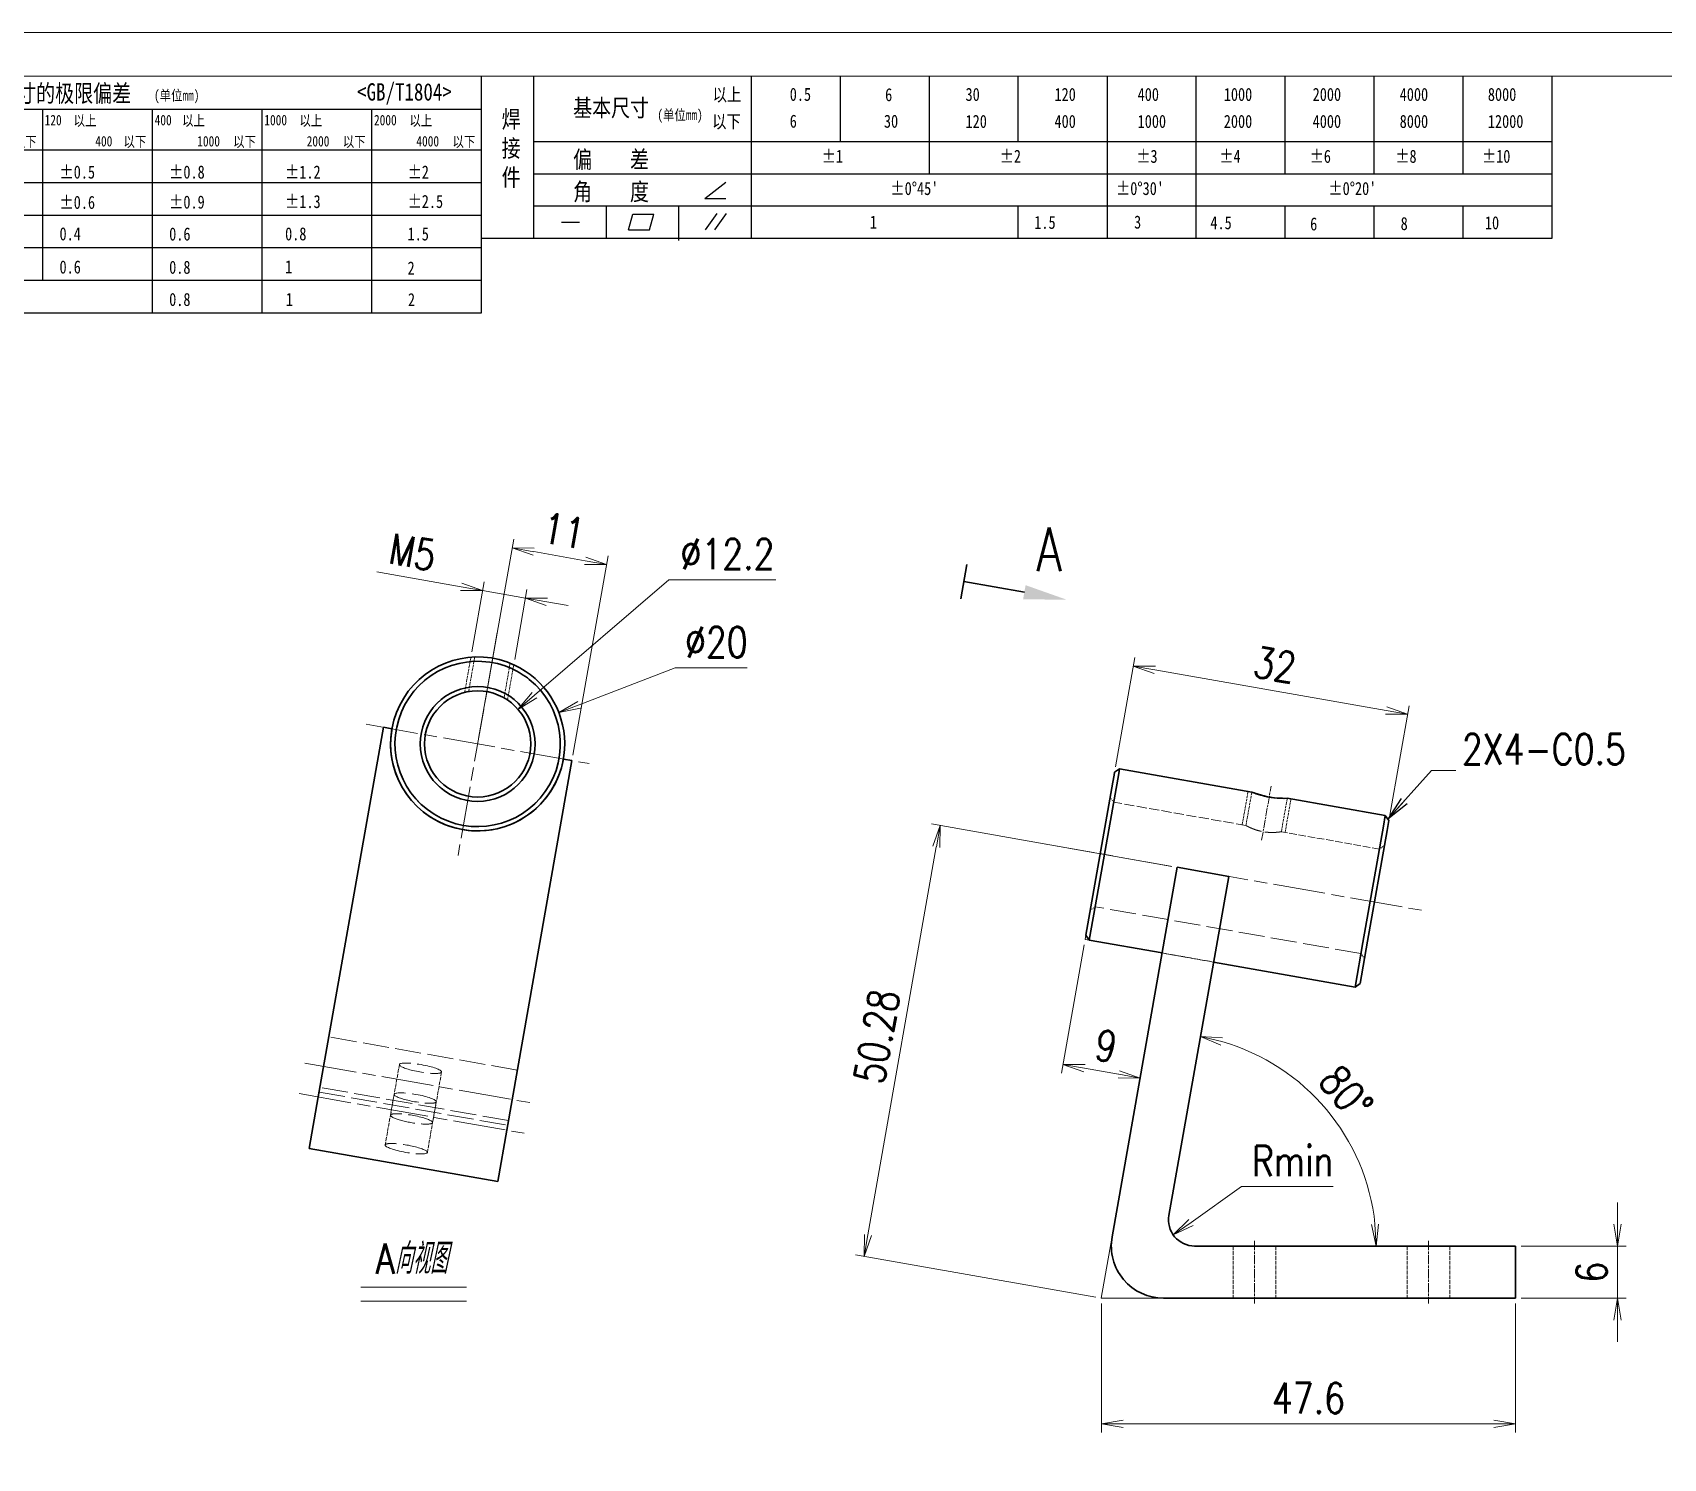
# Model space of a CAD drawing. Header units: inches. Extents: x 269 to 10986, y 1043 to 4337.
# Drawn here: x 5854.7 to 6042.1, y 2535.6 to 2699.5 of the extents above; entities that cross this region are included whole.
import ezdxf
from ezdxf.enums import TextEntityAlignment as Align

# ---------------------------------------------------------------- set-up
doc = ezdxf.new("R2010")
doc.units = ezdxf.units.IN
doc.header["$MEASUREMENT"] = 0
for name, pattern in [('AM_ISO02W050x2', [3.75, 3, -0.75]), ('AM_ISO08W050x2', [9, 6, -0.75, 1.5, -0.75]), ('AM_ISO09W050', [22.5, 12, -1.5, 3, -1.5, 3, -1.5])]:
    doc.linetypes.add(name, pattern=pattern)
for name, color, linetype, lineweight in [('中心线', 2, 'AM_ISO08W050x2', 18), ('双点划线', 6, 'AM_ISO09W050', 18), ('图框', 7, 'Continuous', 18), ('标注线', 3, 'Continuous', 18), ('粗实线', 7, 'Continuous', 35), ('虚线', 1, 'AM_ISO02W050x2', 18)]:
    doc.layers.add(name, color=color, linetype=linetype, lineweight=lineweight)
doc.layers.add('图\\M+19E79\\M+195B6\\M+18E9A', color=7, linetype='Continuous')
doc.layers.add('打印', color=7, linetype='Continuous', lineweight=15, plot=False)
doc.layers.add('打印-禁用', color=7, linetype='Continuous', lineweight=15, plot=False)
doc.styles.add('DIM', font='romans.shx', dxfattribs={"width": 0.8, "bigfont": 'bigfont.shx'})
doc.styles.get("Standard").update_dxf_attribs({"font": 'txt', "bigfont": 'gbcbig.shx'})
doc.styles.add('国标', font='simfang.ttf', dxfattribs={"width": 0.8})
doc.dimstyles.new('XR 1-1', dxfattribs={"dimtxt": 3.5, "dimasz": 2.5, "dimexe": 1, "dimexo": 0.625, "dimgap": 1.2, "dimtad": 1, "dimtoh": 1, "dimdsep": 46, "dimtxsty": 'DIM', "dimblk": 'OPEN', "dimcen": 0, "dimclrd": 8, "dimclre": 8, "dimclrt": 2, "dimazin": 2, "dimtfac": 0.5, "dimtmove": 0, "dimatfit": 3, "dimldrblk": 'OPEN', "dimfxl": 0, "dimtolj": 2, "dimlwd": 18, "dimlwe": 18, "dimarcsym": 0})
doc.dimstyles.new('XR 1-1$0', dxfattribs={"dimtxt": 3.5, "dimasz": 2.5, "dimexe": 1, "dimexo": 0.625, "dimgap": 1.2, "dimtad": 1, "dimzin": 9, "dimdsep": 46, "dimtxsty": 'DIM', "dimblk": 'OPEN', "dimcen": 0, "dimclrd": 8, "dimclre": 8, "dimclrt": 2, "dimazin": 2, "dimtfac": 0.5, "dimtmove": 0, "dimatfit": 3, "dimldrblk": 'OPEN', "dimfxl": 0, "dimtolj": 2, "dimlwd": 18, "dimlwe": 18, "dimarcsym": 0})
doc.dimstyles.new('XR 1-1$3', dxfattribs={"dimtxt": 3.5, "dimasz": 2.5, "dimexe": 1, "dimexo": 0.625, "dimgap": 1.2, "dimtad": 1, "dimtoh": 1, "dimdsep": 46, "dimtxsty": 'DIM', "dimblk": 'OPEN', "dimcen": 0, "dimclrd": 8, "dimclre": 8, "dimclrt": 2, "dimazin": 2, "dimtfac": 0.5, "dimtofl": 0, "dimtmove": 0, "dimatfit": 3, "dimldrblk": 'OPEN', "dimfxl": 0, "dimtolj": 2, "dimlwd": 18, "dimlwe": 18, "dimarcsym": 0})
doc.dimstyles.new('XR 1-1$4', dxfattribs={"dimtxt": 3.5, "dimasz": 2.5, "dimexe": 1, "dimexo": 0.625, "dimgap": 1.2, "dimtad": 1, "dimtoh": 1, "dimdsep": 46, "dimtxsty": 'DIM', "dimblk": 'OPEN', "dimcen": 0, "dimclrd": 8, "dimclre": 8, "dimclrt": 2, "dimazin": 2, "dimtfac": 0.5, "dimtofl": 0, "dimtmove": 0, "dimatfit": 3, "dimldrblk": 'OPEN', "dimfxl": 0, "dimtolj": 2, "dimlwd": 18, "dimlwe": 18, "dimarcsym": 0})

# ---------------------------------------------------------------- blocks, each defined once
blk = doc.blocks.new('GZDEH零件A3图框V01版')
at = {"layer": '图\\M+19E79\\M+195B6\\M+18E9A', "color": 9}
for p, q in [((2990.09, -1581.67), (2990.09, -1554.46)), ((2996.09, -1573.08), (2996.09, -1554.46)), ((3021.09, -1561.98), (3021.09, -1554.46)), ((3031.31, -1561.98), (3031.31, -1554.46)), ((3041.53, -1561.98), (3041.53, -1554.46)), ((3051.75, -1561.98), (3051.75, -1554.46)), ((3061.98, -1561.98), (3061.98, -1554.46)), ((3072.2, -1561.98), (3072.2, -1554.46)), ((3082.42, -1561.98), (3082.42, -1554.46)), ((3092.64, -1561.98), (3092.64, -1554.46)), ((3102.86, -1561.98), (3102.86, -1554.46)), ((3113.09, -1573.08), (3113.09, -1554.46)), ((2899.37, -1558.24), (2990.09, -1558.24)), ((2939.69, -1577.92), (2939.69, -1558.24)), ((2952.29, -1581.67), (2952.29, -1558.24)), ((2964.89, -1581.67), (2964.89, -1558.24)), ((2977.49, -1581.67), (2977.49, -1558.24)), ((2996.09, -1561.98), (3113.09, -1561.98)), ((3021.09, -1573.08), (3021.09, -1561.98)), ((3041.53, -1565.68), (3041.53, -1561.98)), ((3061.98, -1573.08), (3061.98, -1561.98)), ((3072.2, -1573.08), (3072.2, -1561.98)), ((3082.42, -1565.68), (3082.42, -1561.98)), ((3092.64, -1565.68), (3092.64, -1561.98)), ((3102.86, -1565.68), (3102.86, -1561.98)), ((2882.49, -1562.92), (2990.09, -1562.92)), ((2996.09, -1565.68), (3113.09, -1565.68)), ((2882.49, -1566.67), (2990.09, -1566.67)), ((3015.75, -1568.51), (3018.15, -1566.66)), ((2996.09, -1569.38), (3113.09, -1569.38)), ((3004.42, -1573.08), (3004.42, -1569.38)), ((3012.75, -1573.08), (3012.75, -1569.38)), ((3015.75, -1568.51), (3018.15, -1568.51)), ((3051.75, -1573.08), (3051.75, -1569.38)), ((3082.42, -1573.08), (3082.42, -1569.48)), ((3092.64, -1573.08), (3092.64, -1569.38)), ((3102.86, -1573.08), (3102.86, -1569.38)), ((2882.49, -1570.42), (2990.09, -1570.42)), ((2999.26, -1571.23), (3001.32, -1571.23)), ((3006.97, -1572.12), (3007.45, -1570.33)), ((3007.45, -1570.33), (3009.86, -1570.33)), ((3009.39, -1572.12), (3009.86, -1570.33)), ((3015.81, -1572.12), (3017.15, -1570.26)), ((3016.89, -1572.12), (3018.23, -1570.26)), ((2990.09, -1573.08), (3113.09, -1573.08)), ((3006.97, -1572.12), (3009.39, -1572.12)), ((3012.75, -1573.33), (3012.75, -1573.08)), ((2882.49, -1574.17), (2990.09, -1574.17)), ((2882.49, -1577.92), (2990.09, -1577.92)), ((2882.49, -1581.67), (2990.09, -1581.67))]:
    blk.add_line(p, q, dxfattribs=at)
at = {"layer": '图框', "linetype": 'Continuous'}
blk.add_line((3272.49, -1554.46), (2882.49, -1554.46), dxfattribs=at)
at = {"layer": '打印-禁用', "linetype": 'Continuous'}
blk.add_line((3277.49, -1549.46), (2857.49, -1549.46), dxfattribs=at)
at = {"layer": '图\\M+19E79\\M+195B6\\M+18E9A', "color": 9, "style": '国标', "width": 0.8}
for s, height, p in [('未注公差尺寸的极限偏差', 2, (2925.81, -1557.44)), ('<GB/T1804>', 2, (2975.78, -1557.27)), ('基本尺寸', 2, (3000.6, -1559.1)), ('以上', 1.5, (3016.64, -1557.33)), ('0.5', 1.5, (3025.49, -1557.3)), ('6', 1.5, (3036.45, -1557.34)), ('30', 1.5, (3045.69, -1557.31)), ('120', 1.5, (3055.91, -1557.31)), ('400', 1.5, (3065.46, -1557.31)), ('1000', 1.5, (3075.36, -1557.31)), ('2000', 1.5, (3085.57, -1557.31)), ('4000', 1.5, (3095.57, -1557.31)), ('8000', 1.5, (3105.7, -1557.31)), ('以下', 1.5, (3016.58, -1560.43)), ('6', 1.5, (3025.49, -1560.38)), ('30', 1.5, (3036.31, -1560.39)), ('120', 1.5, (3045.69, -1560.41)), ('400', 1.5, (3055.91, -1560.41)), ('1000', 1.5, (3065.46, -1560.41)), ('2000', 1.5, (3075.36, -1560.41)), ('4000', 1.5, (3085.57, -1560.41)), ('8000', 1.5, (3095.57, -1560.41)), ('12000', 1.5, (3105.7, -1560.41)), ('偏    差', 2, (3000.6, -1565.04)), ('±1', 1.5, (3029.16, -1564.42)), ('±2', 1.5, (3049.61, -1564.42)), ('±3', 1.5, (3065.3, -1564.42)), ('±4', 1.5, (3074.85, -1564.42)), ('±6', 1.5, (3085.22, -1564.42)), ('±8', 1.5, (3095.06, -1564.42)), ('±10', 1.5, (3105.02, -1564.42)), ('±0.5', 1.5, (2941.59, -1566.23)), ('±0.8', 1.5, (2954.19, -1566.23)), ('±1.2', 1.5, (2967.51, -1566.23)), ('±2', 1.5, (2981.58, -1566.23)), ('±0.6', 1.5, (2941.59, -1569.71)), ('±0.9', 1.5, (2954.19, -1569.68)), ('±1.3', 1.5, (2967.51, -1569.62)), ('±2.5', 1.5, (2981.58, -1569.61)), ('角    度', 2, (3000.6, -1568.74)), ("±0%%D45'", 1.5, (3037.06, -1568.12)), ("±0%%D30'", 1.5, (3062.98, -1568.12)), ("±0%%D20'", 1.5, (3087.38, -1568.12)), ('0.4', 1.5, (2941.59, -1573.33)), ('0.6', 1.5, (2954.19, -1573.35)), ('0.8', 1.5, (2967.51, -1573.33)), ('1.5', 1.5, (2981.58, -1573.34)), ('1', 1.5, (3034.69, -1571.98)), ('1.5', 1.5, (3053.59, -1572.01)), ('3', 1.5, (3065.05, -1571.98)), ('4.5', 1.5, (3073.82, -1572.05)), ('6', 1.5, (3085.28, -1572.19)), ('8', 1.5, (3095.68, -1572.15)), ('10', 1.5, (3105.36, -1572.06)), ('0.6', 1.5, (2941.59, -1577.14)), ('0.8', 1.5, (2954.19, -1577.17)), ('1', 1.5, (2967.51, -1577.12)), ('2', 1.5, (2981.58, -1577.26)), ('0.8', 1.5, (2954.19, -1580.87)), ('1', 1.5, (2967.59, -1580.86)), ('2', 1.5, (2981.62, -1580.89))]:
    blk.add_text(s, height=height, dxfattribs=at).set_placement(p)
at = {"layer": '图\\M+19E79\\M+195B6\\M+18E9A', "color": 9, "lineweight": 15, "style": '国标', "width": 0.8}
for s, p in [('(单位mm)', (2952.44, -1557.27)), ('以上', (2943.21, -1560.16)), ('以上', (2955.68, -1560.16)), ('以上', (2969.16, -1560.16)), ('以上', (2981.8, -1560.16)), ('(单位mm)', (3010.27, -1559.51)), ('120', (2939.88, -1560.11)), ('400', (2952.52, -1560.11)), ('1000', (2965.12, -1560.11)), ('2000', (2977.72, -1560.11)), ('以下', (2936.34, -1562.59)), ('400', (2945.7, -1562.54)), ('以下', (2948.94, -1562.59)), ('1000', (2957.41, -1562.54)), ('以下', (2961.54, -1562.59)), ('2000', (2969.99, -1562.54)), ('以下', (2974.14, -1562.59)), ('4000', (2982.59, -1562.54)), ('以下', (2986.74, -1562.59))]:
    blk.add_text(s, height=1.2, dxfattribs=at).set_placement(p)
at = {"layer": '图\\M+19E79\\M+195B6\\M+18E9A', "color": 9, "insert": (2992.39, -1558.41), "char_height": 2, "width": 3.1877, "attachment_point": 1, "style": '国标'}
blk.add_mtext('焊\\P接\\P件', dxfattribs=at)
blk = doc.blocks.new('DEH A3')
at = {"layer": '图框'}
blk.add_blockref('GZDEH零件A3图框V01版', (-2857.49, 1846.46), dxfattribs=at)
blk = doc.blocks.new('_Open')
at = {"color": 0, "linetype": 'ByBlock', "lineweight": -2}
for p, q in [((-1, 0.167), (0, 0)), ((-1, -0.167), (0, 0)), ((0, 0), (-1, 0))]:
    blk.add_line(p, q, dxfattribs=at)
blk = doc.blocks.new('*D418')
at = {"layer": 'Defpoints', "color": 0, "transparency": 16777216}
for p in [(5977.51, 2554.04), (6025.11, 2554.04), (5977.51, 2539.61)]:
    blk.add_point(p, dxfattribs=at)
at = {"layer": '标注线', "color": 8, "lineweight": 18, "transparency": 16777216}
for p, q in [((5977.51, 2553.42), (5977.51, 2538.61)), ((6025.11, 2553.42), (6025.11, 2538.61)), ((6022.61, 2539.61), (5980.01, 2539.61))]:
    blk.add_line(p, q, dxfattribs=at)
at = {"layer": '标注线', "color": 8, "lineweight": 18, "transparency": 16777216, "xscale": 2.5, "yscale": 2.5, "zscale": 2.5, "rotation": 180}
blk.add_blockref('_Open', (5977.51, 2539.61), dxfattribs=at)
at = {"layer": '标注线', "color": 8, "lineweight": 18, "transparency": 16777216, "xscale": 2.5, "yscale": 2.5, "zscale": 2.5}
blk.add_blockref('_Open', (6025.11, 2539.61), dxfattribs=at)
at = {"layer": '标注线', "color": 2, "transparency": 16777216, "insert": (6001.31, 2542.56), "char_height": 3.5, "attachment_point": 5, "style": 'DIM'}
blk.add_mtext('\\A2;47.6', dxfattribs=at)
blk = doc.blocks.new('*D419')
at = {"layer": 'Defpoints', "color": 0, "transparency": 16777216}
for p in [(5958.99, 2608.37), (5986.24, 2603.56), (5977.51, 2554.04)]:
    blk.add_point(p, dxfattribs=at)
at = {"layer": '标注线', "color": 8, "lineweight": 18, "transparency": 16777216}
for p, q in [((5985.62, 2603.67), (5958, 2608.54)), ((5950.69, 2561.31), (5958.55, 2605.9)), ((5976.89, 2554.15), (5949.27, 2559.02))]:
    blk.add_line(p, q, dxfattribs=at)
at = {"layer": '标注线', "color": 8, "lineweight": 18, "transparency": 16777216, "xscale": 2.5, "yscale": 2.5, "zscale": 2.5}
for p, rotation in [((5958.99, 2608.37), 79.99997275286549), ((5950.26, 2558.85), 259.9999727528655)]:
    blk.add_blockref('_Open', p, dxfattribs=dict(at, rotation=rotation))
at = {"layer": '标注线', "color": 2, "transparency": 16777216, "insert": (5951.72, 2584.12), "char_height": 3.5, "attachment_point": 5, "rotation": 80, "style": 'DIM'}
blk.add_mtext('\\A2;50.28', dxfattribs=at)
blk = doc.blocks.new('*D420')
at = {"layer": 'Defpoints', "color": 0, "transparency": 16777216}
for p in [(6025.11, 2560.04), (6036.8, 2560.04), (6025.11, 2554.04)]:
    blk.add_point(p, dxfattribs=at)
at = {"layer": '标注线', "color": 8, "lineweight": 18, "transparency": 16777216}
for p, q in [((6036.8, 2562.54), (6036.8, 2565.04)), ((6025.73, 2560.04), (6037.8, 2560.04)), ((6036.8, 2554.04), (6036.8, 2560.04)), ((6025.73, 2554.04), (6037.8, 2554.04)), ((6036.8, 2551.54), (6036.8, 2549.04))]:
    blk.add_line(p, q, dxfattribs=at)
at = {"layer": '标注线', "color": 8, "lineweight": 18, "transparency": 16777216, "xscale": 2.5, "yscale": 2.5, "zscale": 2.5}
for p, rotation in [((6036.8, 2560.04), 270), ((6036.8, 2554.04), 90)]:
    blk.add_blockref('_Open', p, dxfattribs=dict(at, rotation=rotation))
at = {"layer": '标注线', "color": 2, "transparency": 16777216, "insert": (6033.85, 2557.04), "char_height": 3.5, "attachment_point": 5, "rotation": 90, "style": 'DIM'}
blk.add_mtext('\\A2;6', dxfattribs=at)
blk = doc.blocks.new('*D421')
at = {"layer": 'Defpoints', "color": 0, "transparency": 16777216}
for p in [(5992.15, 2602.52), (6006.48, 2571.01), (5985.28, 2563.57), (5988.23, 2560.04), (6025.11, 2560.04)]:
    blk.add_point(p, dxfattribs=at)
at = {"layer": '标注线', "color": 8, "lineweight": 18, "transparency": 16777216}
blk.add_arc((5984.66, 2560.04), 24.42, 5.8671, 74.1329, dxfattribs=at)
at = {"layer": '标注线', "color": 8, "lineweight": 18, "transparency": 16777216, "xscale": 2.5, "yscale": 2.5, "zscale": 2.5}
for p, rotation in [((5988.9, 2584.1), 167.0664451646749), ((6009.08, 2560.04), 272.9335548379939)]:
    blk.add_blockref('_Open', p, dxfattribs=dict(at, rotation=rotation))
at = {"layer": '标注线', "color": 2, "transparency": 16777216, "insert": (6005.63, 2577.64), "char_height": 3.5, "attachment_point": 5, "rotation": 310, "style": 'DIM'}
blk.add_mtext('\\A2;80\\M+1818B', dxfattribs=at)
blk = doc.blocks.new('*D422')
at = {"layer": 'Defpoints', "color": 0, "transparency": 16777216}
for p in [(5985.78, 2561.31), (5988.23, 2563.04)]:
    blk.add_point(p, dxfattribs=at)
at = {"layer": '标注线', "color": 8, "lineweight": 18, "transparency": 16777216}
for p, q in [((5993.63, 2566.87), (5987.82, 2562.76)), ((6004.16, 2566.87), (5993.63, 2566.87))]:
    blk.add_line(p, q, dxfattribs=at)
at = {"layer": '标注线', "color": 8, "lineweight": 18, "transparency": 16777216, "xscale": 2.5, "yscale": 2.5, "zscale": 2.5, "rotation": 215.2977969639902}
blk.add_blockref('_Open', (5985.78, 2561.31), dxfattribs=at)
at = {"layer": '标注线', "color": 2, "transparency": 16777216, "insert": (5999.49, 2569.82), "char_height": 3.5, "attachment_point": 5, "style": 'DIM'}
blk.add_mtext('\\A2;{\\Fromans,bigfont|c134;Rmin}', dxfattribs=at)
blk = doc.blocks.new('*D423')
at = {"layer": 'Defpoints', "color": 0, "transparency": 16777216}
for p in [(5975.64, 2595.28), (5984.5, 2593.71), (5973.1, 2580.91)]:
    blk.add_point(p, dxfattribs=at)
at = {"layer": '标注线', "color": 8, "lineweight": 18, "transparency": 16777216}
for p, q in [((5975.53, 2594.66), (5972.93, 2579.92)), ((5984.39, 2593.1), (5981.79, 2578.36)), ((5979.5, 2579.78), (5975.56, 2580.47))]:
    blk.add_line(p, q, dxfattribs=at)
at = {"layer": '标注线', "color": 8, "lineweight": 18, "transparency": 16777216, "xscale": 2.5, "yscale": 2.5, "zscale": 2.5}
for p, rotation in [((5973.1, 2580.91), 170.0000000002331), ((5981.97, 2579.34), 350.0000000002332)]:
    blk.add_blockref('_Open', p, dxfattribs=dict(at, rotation=rotation))
at = {"layer": '标注线', "color": 2, "transparency": 16777216, "insert": (5978.05, 2583.03), "char_height": 3.5, "attachment_point": 5, "rotation": 350, "style": 'DIM'}
blk.add_mtext('\\A2;9', dxfattribs=at)
blk = doc.blocks.new('*D424')
at = {"layer": 'Defpoints', "color": 0, "transparency": 16777216}
for p in [(5981.18, 2626.69), (5979.02, 2614.48), (6010.54, 2608.92)]:
    blk.add_point(p, dxfattribs=at)
at = {"layer": '标注线', "color": 8, "lineweight": 18, "transparency": 16777216}
for p, q in [((5979.13, 2615.09), (5981.35, 2627.68)), ((6010.23, 2621.57), (5983.64, 2626.26)), ((6010.65, 2609.54), (6012.86, 2622.12))]:
    blk.add_line(p, q, dxfattribs=at)
at = {"layer": '标注线', "color": 8, "lineweight": 18, "transparency": 16777216, "xscale": 2.5, "yscale": 2.5, "zscale": 2.5}
for p, rotation in [((5981.18, 2626.69), 169.9999999980889), ((6012.69, 2621.14), 349.9999999980889)]:
    blk.add_blockref('_Open', p, dxfattribs=dict(at, rotation=rotation))
at = {"layer": '标注线', "color": 2, "transparency": 16777216, "insert": (5997.45, 2626.82), "char_height": 3.5, "attachment_point": 5, "rotation": 350, "style": 'DIM'}
blk.add_mtext('\\A2;32', dxfattribs=at)
blk = doc.blocks.new('*D430')
at = {"layer": 'Defpoints', "color": 0, "transparency": 16777216}
for p in [(5915.18, 2621.33), (5896.52, 2614.14)]:
    blk.add_point(p, dxfattribs=at)
at = {"layer": '标注线', "color": 8, "lineweight": 18, "transparency": 16777216}
for p, q in [((5928.54, 2626.48), (5917.52, 2622.23)), ((5936.81, 2626.48), (5928.54, 2626.48))]:
    blk.add_line(p, q, dxfattribs=at)
at = {"layer": '标注线', "color": 8, "lineweight": 18, "transparency": 16777216, "xscale": 2.5, "yscale": 2.5, "zscale": 2.5, "rotation": 201.0692515333539}
blk.add_blockref('_Open', (5915.18, 2621.33), dxfattribs=at)
at = {"layer": '标注线', "color": 2, "transparency": 16777216, "insert": (5933.28, 2629.43), "char_height": 3.5, "attachment_point": 5, "style": 'DIM'}
blk.add_mtext('\\A2;∅20', dxfattribs=at)
blk = doc.blocks.new('*D431')
at = {"layer": 'Defpoints', "color": 0, "transparency": 16777216}
for p in [(5910.48, 2621.71), (5901.23, 2613.76)]:
    blk.add_point(p, dxfattribs=at)
at = {"layer": '标注线', "color": 8, "lineweight": 18, "transparency": 16777216}
for p, q in [((5927.83, 2636.6), (5912.38, 2623.34)), ((5940.1, 2636.6), (5927.83, 2636.6))]:
    blk.add_line(p, q, dxfattribs=at)
at = {"layer": '标注线', "color": 8, "lineweight": 18, "transparency": 16777216, "xscale": 2.5, "yscale": 2.5, "zscale": 2.5, "rotation": 220.6505610114946}
blk.add_blockref('_Open', (5910.48, 2621.71), dxfattribs=at)
at = {"layer": '标注线', "color": 2, "transparency": 16777216, "insert": (5934.56, 2639.55), "char_height": 3.5, "attachment_point": 5, "style": 'DIM'}
blk.add_mtext('\\A2;∅12.2', dxfattribs=at)
blk = doc.blocks.new('*D432')
at = {"layer": 'Defpoints', "color": 0, "transparency": 16777216}
for p in [(5909.83, 2640.26), (5905.85, 2617.73), (5916.69, 2615.82)]:
    blk.add_point(p, dxfattribs=at)
at = {"layer": '标注线', "color": 8, "lineweight": 18, "transparency": 16777216}
for p, q in [((5905.96, 2618.35), (5910, 2641.25)), ((5918.2, 2638.78), (5912.29, 2639.83)), ((5916.79, 2616.44), (5920.83, 2639.34))]:
    blk.add_line(p, q, dxfattribs=at)
at = {"layer": '标注线', "color": 8, "lineweight": 18, "transparency": 16777216, "xscale": 2.5, "yscale": 2.5, "zscale": 2.5}
for p, rotation in [((5909.83, 2640.26), 169.999855317058), ((5920.66, 2638.35), 349.9998553170581)]:
    blk.add_blockref('_Open', p, dxfattribs=dict(at, rotation=rotation))
at = {"layer": '标注线', "color": 2, "transparency": 16777216, "insert": (5915.75, 2642.21), "char_height": 3.5, "attachment_point": 5, "rotation": 349.9999, "style": 'DIM'}
blk.add_mtext('\\A2;11', dxfattribs=at)
blk = doc.blocks.new('*D447')
at = {"layer": 'Defpoints', "color": 0, "transparency": 16777216}
for p in [(5911.35, 2634.5), (5905.07, 2627.7), (5910, 2626.84)]:
    blk.add_point(p, dxfattribs=at)
at = {"layer": '标注线', "color": 8, "lineweight": 18, "transparency": 16777216}
for p, q in [((5903.96, 2635.8), (5894.28, 2637.51)), ((5905.18, 2628.32), (5906.6, 2636.35)), ((5911.35, 2634.5), (5906.42, 2635.36)), ((5910.11, 2627.45), (5911.52, 2635.48)), ((5913.81, 2634.06), (5916.27, 2633.63))]:
    blk.add_line(p, q, dxfattribs=at)
at = {"layer": '标注线', "color": 8, "lineweight": 18, "transparency": 16777216, "xscale": 2.5, "yscale": 2.5, "zscale": 2.5}
for p, rotation in [((5906.42, 2635.36), 350.0000000001061), ((5911.35, 2634.5), 170.0000000001061)]:
    blk.add_blockref('_Open', p, dxfattribs=dict(at, rotation=rotation))
at = {"layer": '标注线', "color": 2, "transparency": 16777216, "insert": (5898.4, 2639.77), "char_height": 3.5, "attachment_point": 5, "rotation": 350, "style": 'DIM'}
blk.add_mtext('\\A2;{\\Fromans,bigfont|c134;M}5', dxfattribs=at)

msp = doc.modelspace()

# ---------------------------------------------------------------- linework, layer by layer
at = {"layer": '中心线'}
for p, q in [((5908.111, 2630.537), (5903.596, 2604.932)), ((5893.051, 2619.992), (5918.656, 2615.477)), ((5970.7, 2606.3), (6014.727, 2598.537)), ((5885.985, 2581.073), (5911.985, 2576.489)), ((5885.364, 2577.552), (5911.364, 2572.968))]:
    msp.add_line(p, q, dxfattribs=at)
at = {"layer": '中心线', "ltscale": 0.12285}
msp.add_line((5906.779, 2622.983), (5907.632, 2627.823), dxfattribs=at)
at = {"layer": '中心线', "ltscale": 0.157509}
msp.add_line((5995.923, 2606.669), (5997.017, 2612.874), dxfattribs=at)
at = {"layer": '中心线', "ltscale": 0.180014}
for p, q in [((5995.107, 2560.644), (5995.107, 2553.444)), ((6015.107, 2560.644), (6015.107, 2553.444))]:
    msp.add_line(p, q, dxfattribs=at)
at = {"layer": '双点划线'}
for p, q in [((5975.843, 2596.446), (5975.637, 2595.276)), ((5976.587, 2595.108), (5975.637, 2595.276)), ((5979.475, 2565.218), (5977.505, 2554.044)), ((5987.402, 2554.044), (5977.505, 2554.044))]:
    msp.add_line(p, q, dxfattribs=at)
at = {"layer": '打印'}
msp.add_lwpolyline([(5773.711, 2699.472), (6193.711, 2699.472), (6193.711, 2402.472), (5773.711, 2402.472)], close=True, dxfattribs=at)
at = {"layer": '标注线'}
for p, q in [((5892.434, 2555.327), (5904.565, 2555.327)), ((5892.434, 2553.693), (5904.565, 2553.693))]:
    msp.add_line(p, q, dxfattribs=at)
at = {"layer": '粗实线', "ltscale": 0.099999}
msp.add_line((5962.05, 2638.364), (5961.355, 2634.425), dxfattribs=at)
at = {"layer": '粗实线', "ltscale": 0.176714}
msp.add_line((5968.664, 2635.167), (5961.702, 2636.394), dxfattribs=at)
at = {"layer": '粗实线'}
for p, q in [((5895.02, 2619.645), (5887.531, 2577.17)), ((5909.197, 2573.35), (5916.686, 2615.825)), ((5978.747, 2561.086), (5986.236, 2603.561)), ((5985.277, 2563.565), (5992.145, 2602.519)), ((5886.489, 2571.261), (5908.155, 2567.441)), ((6025.107, 2560.044), (5988.231, 2560.044)), ((5984.656, 2554.044), (6025.107, 2554.044))]:
    msp.add_line(p, q, dxfattribs=at)
at = {"layer": '粗实线', "ltscale": 0.025}
for p, q in [((5895.02, 2619.645), (5896.005, 2619.471)), ((5915.701, 2615.998), (5916.686, 2615.825))]:
    msp.add_line(p, q, dxfattribs=at)
at = {"layer": '粗实线', "ltscale": 0.021016}
msp.add_line((5978.821, 2613.334), (5978.967, 2614.162), dxfattribs=at)
at = {"layer": '粗实线', "ltscale": 0.008058}
msp.add_line((5979.023, 2614.479), (5978.967, 2614.162), dxfattribs=at)
at = {"layer": '粗实线', "ltscale": 0.017678}
for p, q in [((5979.023, 2614.479), (5979.602, 2614.885)), ((6010.537, 2608.923), (6010.131, 2609.502)), ((5975.723, 2595.768), (5976.129, 2595.189)), ((6007.237, 2590.211), (6006.658, 2589.806))]:
    msp.add_line(p, q, dxfattribs=at)
at = {"layer": '粗实线', "ltscale": 0.022122}
msp.add_line((5979.389, 2613.679), (5979.543, 2614.551), dxfattribs=at)
at = {"layer": '粗实线', "ltscale": 0.008482}
msp.add_line((5979.543, 2614.551), (5979.602, 2614.885), dxfattribs=at)
at = {"layer": '粗实线', "ltscale": 0.385825}
msp.add_line((5979.602, 2614.885), (5994.8, 2612.205), dxfattribs=at)
at = {"layer": '粗实线', "ltscale": 0.445926}
msp.add_line((5978.821, 2613.334), (5975.723, 2595.768), dxfattribs=at)
at = {"layer": '粗实线', "ltscale": 0.339252}
for p, q in [((5977.033, 2600.316), (5979.389, 2613.679)), ((6009.918, 2608.296), (6007.562, 2594.932))]:
    msp.add_line(p, q, dxfattribs=at)
at = {"layer": '粗实线', "ltscale": 0.285825}
msp.add_line((5998.872, 2611.487), (6010.131, 2609.502), dxfattribs=at)
at = {"layer": '粗实线', "ltscale": 0.030604}
msp.add_line((6010.131, 2609.502), (6009.918, 2608.296), dxfattribs=at)
at = {"layer": '粗实线', "ltscale": 0.029074}
msp.add_line((6010.537, 2608.923), (6010.335, 2607.777), dxfattribs=at)
at = {"layer": '粗实线', "ltscale": 0.322289}
msp.add_line((6010.335, 2607.777), (6008.096, 2595.082), dxfattribs=at)
at = {"layer": '粗实线', "ltscale": 0.15}
for p, q in [((5992.145, 2602.519), (5986.236, 2603.561)), ((5887.531, 2577.17), (5886.489, 2571.261)), ((5908.155, 2567.441), (5909.197, 2573.35)), ((6025.107, 2554.044), (6025.107, 2560.044))]:
    msp.add_line(p, q, dxfattribs=at)
at = {"layer": '粗实线', "ltscale": 0.130144}
for p, q in [((5976.129, 2595.189), (5977.033, 2600.316)), ((6007.562, 2594.932), (6006.658, 2589.806))]:
    msp.add_line(p, q, dxfattribs=at)
at = {"layer": '粗实线', "ltscale": 0.2125}
msp.add_line((5976.129, 2595.189), (5984.5, 2593.713), dxfattribs=at)
at = {"layer": '粗实线', "ltscale": 0.123636}
msp.add_line((6008.096, 2595.082), (6007.237, 2590.211), dxfattribs=at)
at = {"layer": '粗实线', "ltscale": 0.4125}
msp.add_line((5990.409, 2592.671), (6006.658, 2589.806), dxfattribs=at)
at = {"layer": '粗实线'}
for radius in [6.6, 6.1]:
    msp.add_circle((5905.853, 2617.735), radius, dxfattribs=at)
for centre, radius, start, end in [((5905.853, 2617.735), 10, 65.03213, 231.35211), ((5905.853, 2617.735), 9.5, 65.03213, 51.35211), ((5905.853, 2617.735), 10, 231.35211, 65.03213), ((5905.85, 2617.73), 9.505, 51.35597, 65.02827), ((5905.853, 2617.735), 10, 170, 350), ((5998.539, 2621.493), 10.012, 248.07605, 265.6709), ((5998.706, 2622.004), 10.548, 248.27063, 254.18703), ((5998.536, 2621.494), 10.012, 254.3291, 271.92395), ((5998.553, 2622.031), 10.548, 265.81297, 271.72937), ((5988.231, 2563.044), 3, 170, 270), ((5984.656, 2560.044), 6, 170, 270)]:
    msp.add_arc(centre, radius, start, end, dxfattribs=at)
msp.add_solid([(5968.52, 2634.354), (5973.52, 2634.311), (5968.807, 2635.98)], dxfattribs=at)
at = {"layer": '虚线', "ltscale": 0.102957}
for p, q in [((5904.357, 2623.648), (5905.073, 2627.704)), ((5909.281, 2622.78), (5909.997, 2626.836))]:
    msp.add_line(p, q, dxfattribs=at)
at = {"layer": '虚线', "ltscale": 0.101123}
for p, q in [((5904.814, 2623.746), (5905.517, 2627.729)), ((5908.885, 2623.028), (5909.588, 2627.011))]:
    msp.add_line(p, q, dxfattribs=at)
at = {"layer": '虚线', "ltscale": 0.130144}
for p, q in [((5978.698, 2609.758), (5979.602, 2614.885)), ((6010.131, 2609.502), (6009.227, 2604.375))]:
    msp.add_line(p, q, dxfattribs=at)
at = {"layer": '虚线', "ltscale": 0.0975}
for p, q in [((5993.697, 2608.44), (5994.374, 2612.28)), ((5994.123, 2608.364), (5994.8, 2612.205)), ((5998.194, 2607.647), (5998.872, 2611.487)), ((5998.621, 2607.571), (5999.298, 2611.412))]:
    msp.add_line(p, q, dxfattribs=at)
at = {"layer": '虚线', "ltscale": 0.206944}
for p, q in [((5978.795, 2610.309), (5977.358, 2602.157)), ((5978.373, 2607.917), (5976.936, 2599.765)), ((6009.324, 2604.926), (6007.887, 2596.774)), ((6008.902, 2602.534), (6007.465, 2594.382))]:
    msp.add_line(p, q, dxfattribs=at)
at = {"layer": '虚线', "ltscale": 0.070819}
msp.add_line((5978.433, 2608.254), (5978.925, 2611.043), dxfattribs=at)
at = {"layer": '虚线', "ltscale": 0.017676}
msp.add_line((5978.925, 2611.044), (5978.519, 2611.624), dxfattribs=at)
at = {"layer": '虚线', "ltscale": 0.385825}
msp.add_line((5994.123, 2608.364), (5978.925, 2611.044), dxfattribs=at)
at = {"layer": '虚线', "ltscale": 0.339252}
for p, q in [((5976.342, 2596.394), (5978.698, 2609.758)), ((6009.227, 2604.375), (6006.871, 2591.011))]:
    msp.add_line(p, q, dxfattribs=at)
at = {"layer": '虚线', "ltscale": 0.008549}
msp.add_line((5978.433, 2608.254), (5978.373, 2607.917), dxfattribs=at)
at = {"layer": '虚线', "ltscale": 0.285825}
msp.add_line((6009.454, 2605.661), (5998.194, 2607.647), dxfattribs=at)
at = {"layer": '虚线', "ltscale": 0.079388}
for p, q in [((6009.454, 2605.661), (6008.902, 2602.534)), ((6007.887, 2596.774), (6007.335, 2593.647))]:
    msp.add_line(p, q, dxfattribs=at)
at = {"layer": '虚线', "ltscale": 0.017678}
for p, q in [((6009.454, 2605.661), (6010.033, 2606.067)), ((6007.335, 2593.647), (6007.741, 2593.067))]:
    msp.add_line(p, q, dxfattribs=at)
at = {"layer": '虚线', "ltscale": 0.062513}
msp.add_line((5977.241, 2601.493), (5976.806, 2599.031), dxfattribs=at)
at = {"layer": '虚线', "ltscale": 0.016846}
msp.add_line((5977.358, 2602.157), (5977.241, 2601.493), dxfattribs=at)
at = {"layer": '虚线', "ltscale": 0.017685}
msp.add_line((5976.806, 2599.03), (5976.227, 2598.624), dxfattribs=at)
at = {"layer": '虚线'}
for p, q in [((6007.335, 2593.647), (5976.806, 2599.03)), ((5910.416, 2580.267), (5888.751, 2584.088)), ((5909.39, 2574.448), (5887.725, 2578.269)), ((5887.631, 2577.737), (5909.297, 2573.916))]:
    msp.add_line(p, q, dxfattribs=at)
at = {"layer": '虚线', "ltscale": 0.000286569}
msp.add_line((5976.129, 2595.189), (5976.131, 2595.2), dxfattribs=at)
at = {"layer": '虚线', "ltscale": 0.030318}
msp.add_line((5976.131, 2595.2), (5976.342, 2596.394), dxfattribs=at)
at = {"layer": '虚线', "ltscale": 0.15}
for p, q in [((5984.5, 2593.713), (5990.409, 2592.671)), ((5990.409, 2592.671), (5984.5, 2593.713)), ((5992.648, 2560.044), (5992.648, 2554.044)), ((5997.565, 2560.044), (5997.565, 2554.044)), ((6012.648, 2560.044), (6012.648, 2554.044)), ((6017.565, 2560.044), (6017.565, 2554.044))]:
    msp.add_line(p, q, dxfattribs=at)
at = {"layer": '虚线', "ltscale": 0.030604}
msp.add_line((6006.871, 2591.011), (6006.658, 2589.806), dxfattribs=at)
at = {"layer": '虚线', "ltscale": 0.147721}
for p, q in [((5896.861, 2580.894), (5895.835, 2575.075)), ((5901.703, 2580.041), (5900.677, 2574.221)), ((5896.258, 2577.474), (5895.232, 2571.655)), ((5901.1, 2576.62), (5900.074, 2570.801))]:
    msp.add_line(p, q, dxfattribs=at)
at = {"layer": '虚线'}
for radius in [9.5, 6.6]:
    msp.add_circle((5905.853, 2617.735), radius, dxfattribs=at)
for centre, major_axis, start_param, end_param in [((5899.282, 2580.467), (-2.421, 0.427), 6.2831562, 8.924778), ((5899.282, 2580.467), (-2.421, 0.427), 3.1415636, 6.2831562), ((5899.282, 2580.467), (-2.421, 0.427), 2.6415927, 3.1415636), ((5898.679, 2577.047), (-2.421, 0.427), 6.2831562, 8.924778), ((5898.679, 2577.047), (-2.421, 0.427), 3.1415636, 6.2831562), ((5898.679, 2577.047), (-2.421, 0.427), 2.6415927, 3.1415636), ((5898.256, 2574.648), (-2.421, 0.427), 6.2831562, 9.4247489), ((5898.256, 2574.648), (-2.421, 0.427), 5.7831853, 6.2831562), ((5898.256, 2574.648), (-2.421, 0.427), 3.1415636, 5.7831853), ((5897.653, 2571.228), (2.421, -0.427), 3.1415636, 6.2831562), ((5897.653, 2571.228), (2.421, -0.427), 2.6415927, 3.1415636), ((5897.653, 2571.228), (2.421, -0.427), 6.2831562, 8.924778)]:
    msp.add_ellipse(centre, major_axis=major_axis, ratio=0.1736482, start_param=start_param, end_param=end_param, dxfattribs=at)
for points in [[(5995.135, 2607.906), (5994.923, 2607.981), (5994.727, 2608.062), (5994.55, 2608.144), (5994.269, 2608.284), (5994.126, 2608.362), (5994.099, 2608.378), (5994.134, 2608.358), (5994.324, 2608.256), (5994.454, 2608.19), (5994.772, 2608.04), (5995.173, 2607.886), (5995.399, 2607.81), (5995.874, 2607.68), (5996.37, 2607.6), (5996.618, 2607.575), (5996.859, 2607.563), (5997.087, 2607.562)], [(5997.087, 2607.562), (5997.312, 2607.56), (5997.524, 2607.569), (5997.718, 2607.585), (5998.031, 2607.621), (5998.191, 2607.646), (5998.222, 2607.651), (5998.182, 2607.644), (5997.968, 2607.614), (5997.824, 2607.596), (5997.474, 2607.564), (5997.044, 2607.556), (5996.806, 2607.562), (5996.316, 2607.602), (5995.822, 2607.697), (5995.58, 2607.758), (5995.35, 2607.829), (5995.135, 2607.906)]]:
    msp.add_open_spline(points, degree=5, knots=[0, 0, 0, 0, 0, 0, 2.1268964, 2.1268964, 2.1268964, 4.0596342, 4.0596342, 4.0596342, 6.0147647, 6.0147647, 6.0147647, 8.1763562, 8.1763562, 8.1763562, 10.3311997, 10.3311997, 10.3311997, 10.3311997, 10.3311997, 10.3311997], dxfattribs=at)

# ---------------------------------------------------------------- block references
at = {"layer": '图框'}
msp.add_blockref('DEH A3', (5773.711, 2402.472), dxfattribs=at)

# ---------------------------------------------------------------- texts
at = {"layer": '标注线', "color": 2, "insert": (6018.941, 2615.381), "char_height": 3.5, "attachment_point": 7, "style": 'DIM'}
msp.add_mtext('\\A2;{\\Fromans,bigfont|c134;2X4-C0.5}', dxfattribs=at)
at = {"layer": '标注线', "insert": (5894.165, 2560.35), "char_height": 3.5, "width": 14.35423, "attachment_point": 1, "style": 'DIM'}
msp.add_mtext('{\\Fromans,bigfont|c134;A\\Fgbeitc,gbcbig|c134;向视图}', dxfattribs=at)
at = {"layer": '粗实线', "width": 0.883502}
msp.add_text('A', height=5, dxfattribs=at).set_placement((5970.037, 2637.59), (5972.982, 2637.59), align=Align.FIT)

# ---------------------------------------------------------------- dimensions: what is measured, and where the dimension line sits
at = {"layer": '标注线'}
for p1, p2, distance, picture, middle in [((5916.686, 2615.825), (5905.853, 2617.735), -22.873, '*D432', (5915.754, 2642.211)), ((6010.537, 2608.923), (5979.023, 2614.479), -12.402, '*D424', (5997.446, 2626.82)), ((5977.505, 2554.044), (5986.236, 2603.561), 27.669, '*D419', (5951.717, 2584.12)), ((5984.5, 2593.713), (5975.637, 2595.276), 14.592, '*D423', (5978.047, 2583.029))]:
    dim = msp.add_aligned_dim(p1=p1, p2=p2, distance=distance, dimstyle='XR 1-1$0', dxfattribs=at)
    dim.commit()
    dim.dimension.update_dxf_attribs({"geometry": picture, "text_midpoint": middle})
dim = msp.add_linear_dim(base=(5911.347, 2634.496), p1=(5905.073, 2627.704), p2=(5909.997, 2626.836), angle=350, text='{\\Fromans,bigfont|c134;M}<>', dimstyle='XR 1-1$0', dxfattribs=at)
dim.commit()
dim.dimension.update_dxf_attribs({"geometry": '*D447', "text_midpoint": (5897.888, 2636.869), "dimtype": 161})
for p1, p2, picture, middle in [((5901.225, 2613.761), (5910.481, 2621.708), '*D431', (5934.563, 2636.604)), ((5896.522, 2614.14), (5915.185, 2621.33), '*D430', (5933.277, 2626.476))]:
    dim = msp.add_diameter_dim_2p(p1=p1, p2=p2, dimstyle='XR 1-1$3', dxfattribs=at)
    dim.commit()
    dim.dimension.update_dxf_attribs({"geometry": picture, "text_midpoint": middle, "dimtype": 163})
dim = msp.add_angular_dim_2l(base=(6006.482, 2571.006), line1=((6025.107, 2560.044), (5988.231, 2560.044)), line2=((5985.277, 2563.565), (5992.145, 2602.519)), dimstyle='XR 1-1', dxfattribs=at)
dim.commit()
dim.dimension.update_dxf_attribs({"geometry": '*D421', "text_midpoint": (6005.626, 2577.641)})
dim = msp.add_radius_dim(center=(5988.231, 2563.044), mpoint=(5985.783, 2561.311), text='{\\Fromans,bigfont|c134;Rmin}', dimstyle='XR 1-1$4', override={"dimtmove": 1}, dxfattribs=at)
dim.commit()
dim.dimension.update_dxf_attribs({"geometry": '*D422', "text_midpoint": (5993.628, 2566.865), "dimtype": 164})
dim = msp.add_linear_dim(base=(6036.8, 2560.044), p1=(6025.107, 2554.044), p2=(6025.107, 2560.044), angle=270, dimstyle='XR 1-1$0', dxfattribs=at)
dim.commit()
dim.dimension.update_dxf_attribs({"geometry": '*D420', "text_midpoint": (6033.85, 2557.044)})
dim = msp.add_linear_dim(base=(5977.505, 2539.61), p1=(6025.107, 2554.044), p2=(5977.505, 2554.044), dimstyle='XR 1-1$0', dxfattribs=at)
dim.commit()
dim.dimension.update_dxf_attribs({"geometry": '*D418', "text_midpoint": (6001.306, 2542.56)})

# ---------------------------------------------------------------- leaders
msp.add_leader([(6010.429, 2609.076), (6015.441, 2614.682), (6018.241, 2614.682)], dimstyle='XR 1-1', override={"dimasz": 2.8, "dimexe": 0.69965, "dimexo": 0.69965, "dimgap": 0.69965}, dxfattribs=at)

doc.saveas('drawing.dxf')
